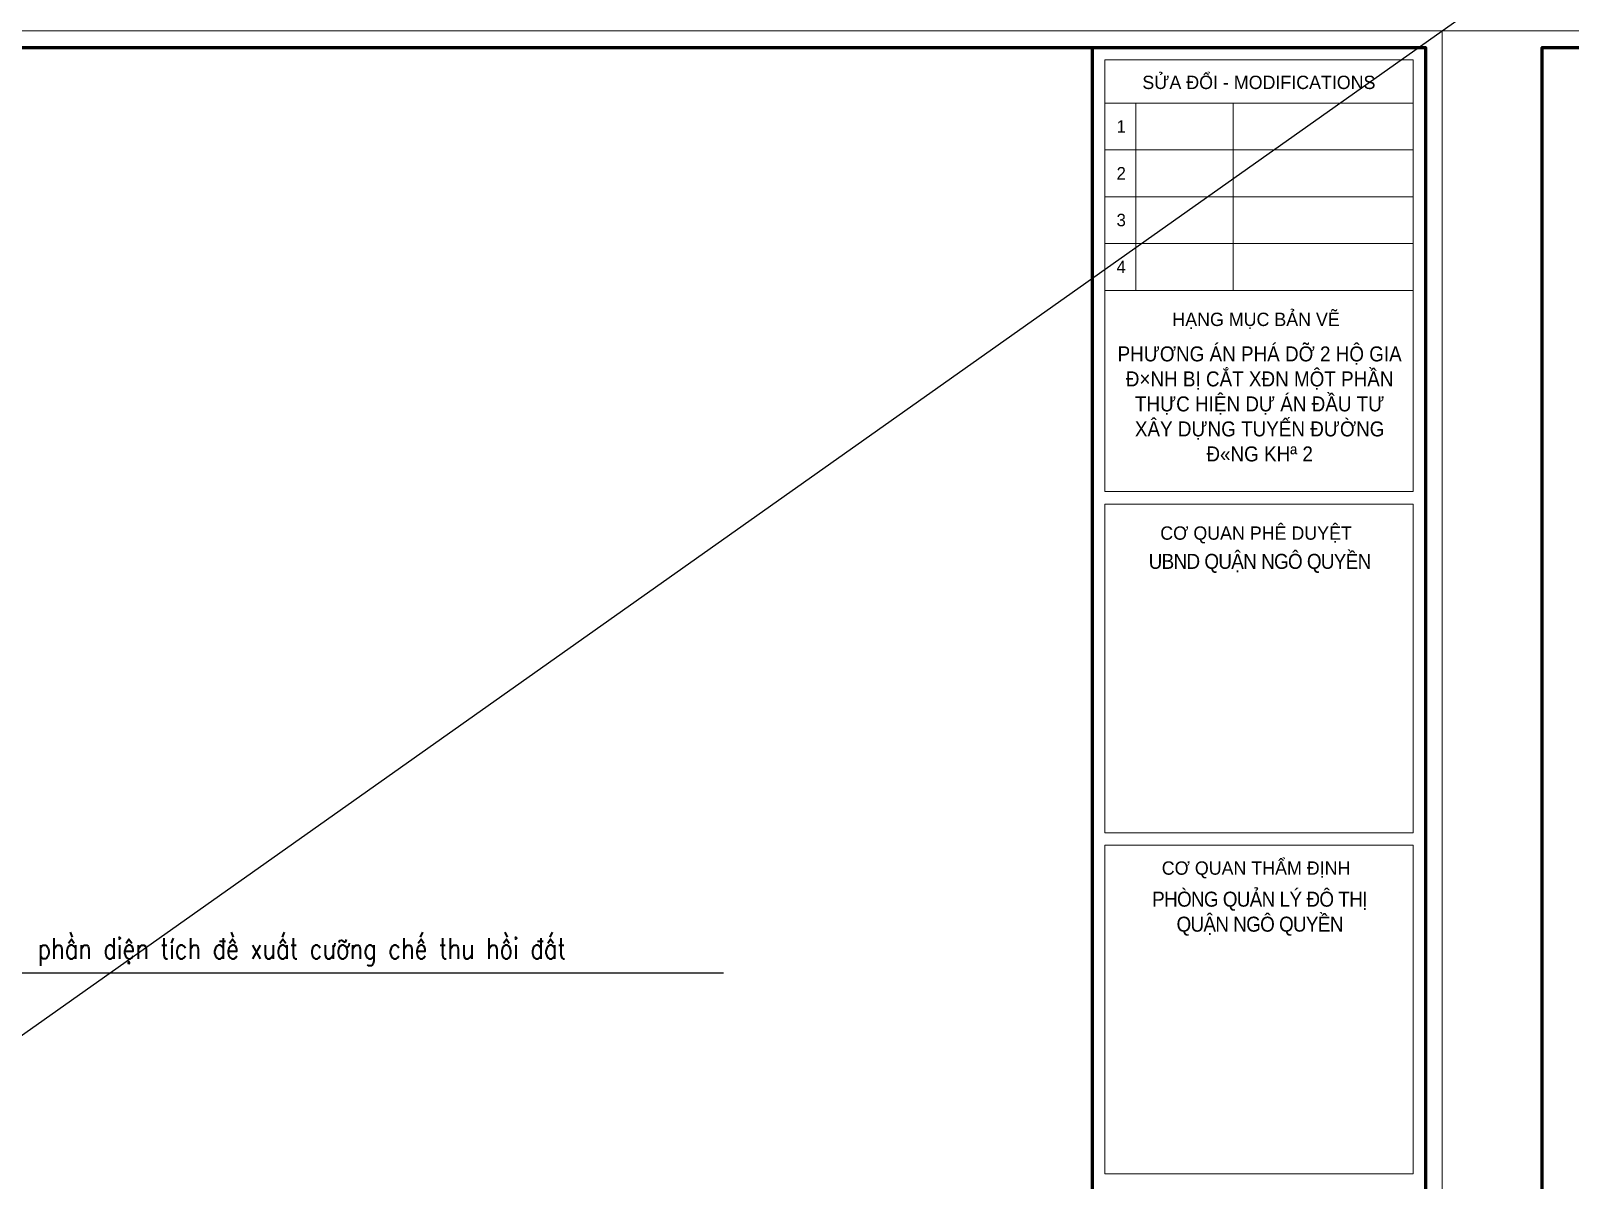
# Model space of a CAD drawing. Header units: millimetres. Extents: x 480521 to 6014615, y -961280 to 187869.
# Drawn here: x 720841 to 731927, y -19433 to -11156 of the extents above; entities that cross this region are included whole.
import ezdxf
from ezdxf.enums import TextEntityAlignment as Align

# ---------------------------------------------------------------- set-up
doc = ezdxf.new("R2010")
doc.units = ezdxf.units.MM
doc.header["$LTSCALE"] = 600
doc.header["$MEASUREMENT"] = 0
doc.layers.get('0').update_dxf_attribs({"lineweight": 0})
doc.layers.get('Defpoints').update_dxf_attribs({"lineweight": 0})
for name, color, linetype, lineweight in [('08. Net Text', 3, 'Continuous', 13), ('dim', 144, 'Continuous', 13), ('Khungten_LCDI', 7, 'Continuous', 25), ('LC Dim', 8, 'Continuous', 18), ('LC Net thay', 7, 'Continuous', 25), ('LC Text1', 3, 'Continuous', 20)]:
    doc.layers.add(name, color=color, linetype=linetype, lineweight=lineweight)
doc.layers.add('KCS_Plotter', color=11, linetype='Continuous', plot=False)
doc.styles.add('HOATBIF', font='hoatbif.shx', dxfattribs={"width": 0.65})
doc.styles.add('Khungten', font='VHAVAN.TTF', dxfattribs={"width": 0.9, "height": 5000})
doc.styles.add('LC 1', font='VHAVANB.TTF')
doc.styles.add('LC 3', font='vnsimli.shx', dxfattribs={"width": 0.75})
doc.styles.add('Text Khung Ten', font='VHAVAN.TTF')
doc.styles.add('Title', font='VHBLACK.TTF')
doc.dimstyles.new('1-100 (1-60)', dxfattribs={"dimscale": 79, "dimtxt": 2.5, "dimasz": 0.35, "dimexe": 0.5, "dimexo": 0, "dimgap": 0.8, "dimtad": 1, "dimdec": 0, "dimzin": 0, "dimdsep": 46, "dimtxsty": 'HOATBIF', "dimblk1": 'DOT', "dimblk2": 'DOT', "dimsah": 1, "dimcen": -1, "dimdle": 1, "dimclrd": 256, "dimclre": 256, "dimclrt": 4, "dimadec": 3, "dimazin": 2, "dimtfac": 0.333333, "dimtdec": 0, "dimtix": 1, "dimtmove": 2, "dimatfit": 3, "dimldrblk": 'DOT', "dimfxl": 1, "dimtvp": 0.833333, "dimtolj": 1, "dimtzin": 0, "dimarcsym": 0})

# ---------------------------------------------------------------- blocks, each defined once
blk = doc.blocks.new('lcdi fix')
at = {"layer": 'Defpoints', "lineweight": 0}
blk.add_lwpolyline([(-1200, -14850), (-1200, 14850), (40800, 14850), (40800, -14850)], close=True, dxfattribs=at)
at = {"layer": 'Khungten_LCDI', "color": 5, "lineweight": 60}
blk.add_line((36600, 14650), (36600, -14650), dxfattribs=at)
at = {"layer": 'Khungten_LCDI', "color": 5, "lineweight": 25}
blk.add_line((40600, -14650), (40600, 14650), dxfattribs=at)
at = {"layer": 'Khungten_LCDI', "color": 9, "lineweight": 15}
for p, q in [((36750, 13981), (40450, 13981)), ((37123, 13981), (37123, 11735)), ((38293, 13981), (38293, 11735)), ((36750, 13420), (40450, 13420)), ((36750, 12858), (40450, 12858)), ((36750, 12297), (40450, 12297)), ((36750, 11735), (40450, 11735))]:
    blk.add_line(p, q, dxfattribs=at)
at = {"layer": 'Khungten_LCDI', "color": 5, "lineweight": 60}
blk.add_lwpolyline([(0, -14650), (0, 14650), (40600, 14650), (40600, -14650)], close=True, dxfattribs=at)
at = {"layer": 'Khungten_LCDI', "color": 9, "lineweight": 15}
for points in [[(36750, 9321), (40450, 9321), (40450, 14500), (36750, 14500)], [(36750, 5226), (40450, 5226), (40450, 9171), (36750, 9171)], [(36750, 1131), (40450, 1131), (40450, 5076), (36750, 5076)]]:
    blk.add_lwpolyline(points, close=True, dxfattribs=at)
at = {"color": 7, "style": 'Khungten'}
for s, p in [('söa ®æi - modifications', (38600, 14151)), ('h¹ng môc b¶n vÏ', (38566, 11307)), ('c¬ quan phª duyÖt', (38566, 8742)), ('c¬ quan thÈm ®Þnh', (38566, 4722))]:
    blk.add_text(s, height=160, dxfattribs=at).set_placement(p, align=Align.CENTER)
at = {"color": 4, "char_height": 180, "width": 3443.58, "attachment_point": 5, "style": 'Khungten'}
for s, insert in [('{\\f.VnArialH|b0|i0|c0|p34;PH\\fArial|b0|i0|c0|p34;ƯƠ\\f.VnArialH|b0|i0|c0|p34;NG \\fArial|b0|i0|c0|p34;Á\\f.VnArialH|b0|i0|c0|p34;N PH\\fArial|b0|i0|c0|p34;Á \\f.VnArialH|b0|i0|c0|p34;D\\fArial|b0|i0|c0|p34;Ỡ \\f.VnArialH|b0|i0|c0|p34;2 H\\fArial|b0|i0|c0|p34;Ộ \\f.VnArialH|b0|i0|c0|p34;GIA \\fArial|b0|i0|c0|p34;Đ\\f.VnArialH|b0|i0|c0|p34;×NH B\\fArial|b0|i0|c0|p34;Ị \\f.VnArialH|b0|i0|c0|p34;C\\fArial|b0|i0|c0|p34;Ắ\\f.VnArialH|b0|i0|c0|p34;T XÐN M\\fArial|b0|i0|c0|p34;Ộ\\f.VnArialH|b0|i0|c0|p34;T PH\\fArial|b0|i0|c0|p34;Ầ\\f.VnArialH|b0|i0|c0|p34;N TH\\fArial|b0|i0|c0|p34;Ự\\f.VnArialH|b0|i0|c0|p34;C HI\\fArial|b0|i0|c0|p34;Ệ\\f.VnArialH|b0|i0|c0|p34;N D\\fArial|b0|i0|c0|p34;Ự Á\\f.VnArialH|b0|i0|c0|p34;N \\fArial|b0|i0|c0|p34;ĐẦ\\f.VnArialH|b0|i0|c0|p34;U T\\fArial|b0|i0|c0|p34;Ư \\f.VnArialH|b0|i0|c0|p34;X\\fArial|b0|i0|c0|p34;Â\\f.VnArialH|b0|i0|c0|p34;Y D\\fArial|b0|i0|c0|p34;Ự\\f.VnArialH|b0|i0|c0|p34;NG TUY\\fArial|b0|i0|c0|p34;Ế\\f.VnArialH|b0|i0|c0|p34;N \\fArial|b0|i0|c0|p34;ĐƯỜ\\f.VnArialH|b0|i0|c0|p34;NG \\fArial|b0|i0|c0|p34;Đ\\f.VnArialH|b0|i0|c0|p34;«NG KHª 2}', (38609, 10371)), ('{\\f.VnArialH|b0|i0|c0|p34;\\T0.95;ubnd quËn ng« quyÒn}', (38609, 8458)), ('{\\f.VnArialH|b0|i0|c0|p34;\\T0.95;phßng qu¶n lý ®« thÞ \\PquËn ng« quyÒn}', (38609, 4254))]:
    blk.add_mtext(s, dxfattribs=dict(at, insert=insert))
at = {"color": 7, "style": 'Khungten', "width": 0.8}
for tag, p in [('REVISION', (39499, -10746)), ('NGAYHT', (39546, -11609))]:
    blk.add_attdef(tag, text='', height=200, dxfattribs=at).set_placement(p, align=Align.CENTER)
at = {"layer": '08. Net Text', "color": 7, "style": 'Text Khung Ten'}
blk.add_text('1', height=150, dxfattribs=at).set_placement((36892, 13627))
at = {"layer": '08. Net Text', "color": 7, "ltscale": 2, "style": 'Text Khung Ten'}
for s, p in [('2', (36892, 13065)), ('3', (36892, 12504)), ('4', (36892, 11942))]:
    blk.add_text(s, height=150, dxfattribs=at).set_placement(p)
at = {"layer": 'LC Text1', "color": 3, "style": 'LC 1', "width": 1.834006}
for tag, p, p2 in [('TENBANVE1', (36913, -8886), (40339, -8886)), ('TENBANVE2', (36913, -9562), (40339, -9562))]:
    blk.add_attdef(tag, text='', height=250, dxfattribs=at).set_placement(p, p2, align=Align.FIT)
at = {"layer": 'LC Text1', "style": 'Title', "width": 0.7}
blk.add_attdef('SOBANVE', text='', height=250, dxfattribs=at).set_placement((39562, -13896), align=Align.CENTER)
blk = doc.blocks.new('DOT')
at = {"layer": 'dim'}
for p, q in [((-1, -1), (1, 1)), ((-3, 0), (3, 0))]:
    blk.add_line(p, q, dxfattribs=at)
blk.add_lwpolyline([(0.5, 1), (-1, -0.5), (-0.5, -1), (1, 0.5)], close=True, dxfattribs=at)
blk = doc.blocks.new('*D200')
at = {"layer": 'Defpoints', "color": 0, "transparency": 16777216}
for p in [(719653, -18001), (721030, -22450), (720797, -22509)]:
    blk.add_point(p, dxfattribs=at)
at = {"layer": 'LC Dim', "lineweight": -2, "transparency": 16777216}
for p, q in [((719653, -18001), (719924, -17932)), ((719892, -17969), (721023, -22424)), ((720797, -22509), (721068, -22441))]:
    blk.add_line(p, q, dxfattribs=at)
at = {"layer": 'LC Dim', "lineweight": -2, "transparency": 16777216, "xscale": 27.65, "yscale": 27.65, "zscale": 27.65}
for p, rotation in [((719886, -17942), 104.2416062080682), ((721030, -22450), 284.2416062080682)]:
    blk.add_blockref('DOT', p, dxfattribs=dict(at, rotation=rotation))
at = {"layer": 'LC Dim', "color": 4, "transparency": 16777216, "insert": (720615, -20156), "char_height": 197.5, "attachment_point": 5, "rotation": 284.2416, "style": 'HOATBIF'}
blk.add_mtext('\\A1;4.65', dxfattribs=at)
blk = doc.blocks.new('_Dot')
at = {"color": 0, "linetype": 'ByBlock', "lineweight": -2}
blk.add_line((-0.5, 0), (-1, 0), dxfattribs=at)
at = {"color": 0, "linetype": 'ByBlock', "const_width": 0.5}
blk.add_lwpolyline([(-0.25, 0, 1), (0.25, 0, 1)], format="xyb", close=True, dxfattribs=at)

msp = doc.modelspace()

# ---------------------------------------------------------------- linework, layer by layer
at = {"layer": 'KCS_Plotter'}
for p, q in [((731004.637, -11156.412), (756204.637, 6663.588)), ((705804.637, -28976.413), (731004.637, -11156.412))]:
    msp.add_line(p, q, dxfattribs=at)

# ---------------------------------------------------------------- block references
at = {"layer": 'LC Net thay', "xscale": 0.6000000155618168, "yscale": 0.6000000155618168, "zscale": 0.6000000155618168}
for p in [(706524.637, -20066.413), (731724.637, -20066.413)]:
    msp.add_blockref('lcdi fix', p, dxfattribs=at)

# ---------------------------------------------------------------- texts
at = {"layer": 'LC Text1', "color": 3, "style": 'LC 3', "width": 0.8}
msp.add_text('phÇn diÖn tÝch ®Ò xuÊt c\xadìng chÕ thu håi ®Êt', height=150, dxfattribs=at).set_placement((720889.005, -17839.746))

# ---------------------------------------------------------------- dimensions: what is measured, and where the dimension line sits
at = {"layer": 'LC Dim'}
dim = msp.add_aligned_dim(p1=(719653.262, -18001.112), p2=(720797.492, -22509.296), distance=239.643, dimstyle='1-100 (1-60)', override={"dimdec": 2, "dimlfac": 0.001}, dxfattribs=at)
dim.commit()
dim.dimension.update_dxf_attribs({"geometry": '*D200', "text_midpoint": (720614.628, -20156.408)})

# ---------------------------------------------------------------- leaders
msp.add_leader([(719083.305, -18911.264), (720775.501, -17940.438), (725829.355, -17940.438)], dimstyle='1-100 (1-60)', override={"dimasz": 4, "dimdec": 2, "dimlfac": 0.001}, dxfattribs=at)

doc.saveas('drawing.dxf')
